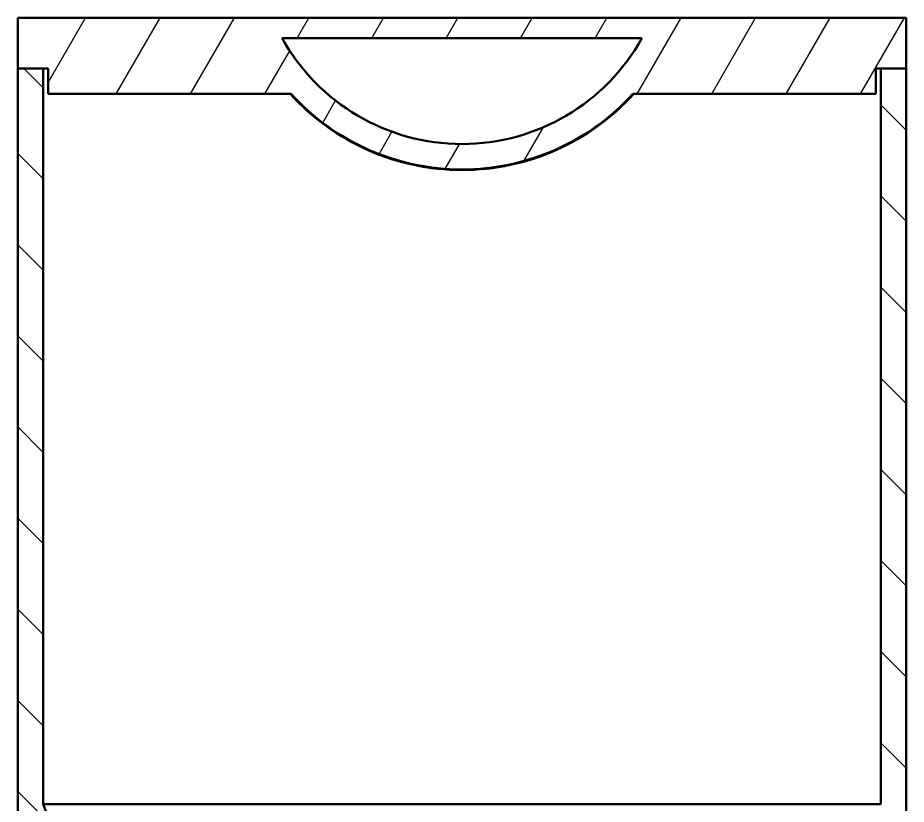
# Model space of a CAD drawing. Header units: inches. Extents: x 0.5 to 16.8, y 0.4 to 9.6.
# Drawn here: x 12.73 to 14.453, y 7.751 to 9.277 of the extents above; entities that cross this region are included whole.
import ezdxf

# ---------------------------------------------------------------- set-up
doc = ezdxf.new("R2010")
doc.units = ezdxf.units.IN
doc.header["$LTSCALE"] = 0.75
doc.header["$MEASUREMENT"] = 0
doc.layers.add('Hatching', color=7, linetype='Continuous', lineweight=25)
doc.layers.add('Visible', color=7, linetype='Continuous', lineweight=50)

msp = doc.modelspace()

# ---------------------------------------------------------------- hatches: boundary and pattern name
at = {"layer": 'Hatching'}
h = msp.add_hatch(dxfattribs=at)
h.set_pattern_fill('ANSI31', color=256, angle=15, style=0)
edge = h.paths.add_edge_path(flags=0)
edge.add_line((14.3935, 9.1785), (14.4034, 9.1785))
edge.add_line((14.4034, 9.1785), (14.4526, 9.1785))
edge.add_line((14.4526, 9.1785), (14.4526, 9.2769))
edge.add_line((14.4526, 9.2769), (12.7302, 9.2769))
edge.add_line((12.7302, 9.2769), (12.7302, 9.1785))
edge.add_line((12.7302, 9.1785), (12.7794, 9.1785))
edge.add_line((12.7794, 9.1785), (12.7892, 9.1785))
edge.add_line((12.7892, 9.1785), (12.7892, 9.1293))
edge.add_line((12.7892, 9.1293), (13.2599, 9.1293))
edge.add_ellipse((13.5914, 9.4307), major_axis=(-0.3315, -0.3014), ratio=1, start_angle=360, end_angle=455.4381)
edge.add_line((13.9229, 9.1293), (14.3935, 9.1293))
edge.add_line((14.3935, 9.1293), (14.3935, 9.1785))
edge = h.paths.add_edge_path(flags=0)
edge.add_line((13.9402, 9.2376), (13.2426, 9.2376))
edge.add_ellipse((13.5914, 9.4307), major_axis=(0.3488, -0.1932), ratio=1, start_angle=-122.0444, end_angle=0, ccw=False)
h = msp.add_hatch(dxfattribs=at)
h.set_pattern_fill('ANSI31', color=256, angle=90, style=0)
edge = h.paths.add_edge_path(flags=0)
edge.add_line((13.4437, 6.8998), (13.4437, 6.9502))
edge.add_spline(control_points=[(13.4437, 6.9502), (13.3506, 6.971), (13.2614, 7.0088), (13.076, 7.1267), (13.0041, 7.2047), (12.9608, 7.2592)], knot_values=[-3.762023, -3.762023, -3.762023, -3.762023, -2.124107, -2.124107, 0, 0, 0, 0], degree=3, periodic=0)
edge.add_spline(control_points=[(12.9608, 7.2592), (12.9311, 7.3392), (12.8988, 7.4268), (12.8402, 7.5859), (12.8087, 7.6716), (12.7794, 7.7514)], knot_values=[-5.113473, -5.113473, -5.113473, -5.113473, -2.591407, -2.591407, 0, 0, 0, 0], degree=3, periodic=0)
edge.add_line((12.7794, 7.7514), (12.7794, 9.1785))
edge.add_line((12.7794, 9.1785), (12.7302, 9.1785))
edge.add_line((12.7302, 9.1785), (12.7302, 7.21))
edge.add_line((12.7302, 7.21), (12.9309, 7.21))
edge.add_line((12.9309, 7.21), (12.9374, 7.21))
edge.add_spline(control_points=[(12.9374, 7.21), (12.9794, 7.1597), (13.0264, 7.1136), (13.1286, 7.0327), (13.183, 6.9983), (13.3053, 6.9383), (13.3736, 6.9145), (13.4437, 6.8998)], knot_values=[-6.169099, -6.169099, -6.169099, -6.169099, -4.187778, -4.187778, -2.226107, -2.226107, -0.040789, -0.040789, -0.040789, -0.040789], degree=3, periodic=0)
edge = h.paths.add_edge_path(flags=0)
edge.add_line((13.739, 6.9502), (13.739, 6.8998))
edge.add_spline(control_points=[(13.739, 6.8998), (13.836, 6.9202), (13.9291, 6.9578), (14.1236, 7.0763), (14.1994, 7.1549), (14.2454, 7.21)], knot_values=[-3.880675, -3.880675, -3.880675, -3.880675, -2.188691, -2.188691, 0, 0, 0, 0], degree=3, periodic=0)
edge.add_line((14.2454, 7.21), (14.2519, 7.21))
edge.add_line((14.2519, 7.21), (14.4526, 7.21))
edge.add_line((14.4526, 7.21), (14.4526, 9.1785))
edge.add_line((14.4526, 9.1785), (14.4034, 9.1785))
edge.add_line((14.4034, 9.1785), (14.4034, 7.7514))
edge.add_spline(control_points=[(14.4034, 7.7514), (14.374, 7.6715), (14.3426, 7.586), (14.2839, 7.4267), (14.2516, 7.3393), (14.222, 7.2592)], knot_values=[-5.272726, -5.272726, -5.272726, -5.272726, -2.601935, -2.601935, 0, 0, 0, 0], degree=3, periodic=0)
edge.add_spline(control_points=[(14.222, 7.2592), (14.1844, 7.212), (14.1422, 7.1683), (14.0507, 7.0909), (14.0018, 7.0575), (13.8834, 6.9935), (13.8124, 6.9666), (13.739, 6.9502)], knot_values=[-5.96699, -5.96699, -5.96699, -5.96699, -4.137497, -4.137497, -2.33227, -2.33227, -0.040583, -0.040583, -0.040583, -0.040583], degree=3, periodic=0)

# ---------------------------------------------------------------- linework, layer by layer
at = {"layer": 'Visible', "extrusion": (0, 1, -1.7792e-16)}
for p, q in [((14.4526, 9.2769, 1.0194), (12.7302, 9.2769, 1.0194)), ((12.7302, 9.2769, 1.0194), (12.7302, 9.1785, 1.0194)), ((14.4526, 9.1785, 1.0194), (14.4526, 9.2769, 1.0194)), ((13.2426, 9.2376, 1.0194), (13.9402, 9.2376, 1.0194)), ((12.7794, 9.1785, 1.0194), (12.7302, 9.1785, 1.0194)), ((12.7302, 9.1785, 1.0194), (12.7302, 7.21, 1.0194)), ((12.7302, 9.1785, 1.0194), (12.7892, 9.1785, 1.0194)), ((12.7794, 7.7514, 1.0194), (12.7794, 9.1785, 1.0194)), ((12.7892, 9.1785, 1.0194), (12.7892, 9.1293, 1.0194)), ((14.3935, 9.1785, 1.0194), (14.4526, 9.1785, 1.0194)), ((14.3935, 9.1293, 1.0194), (14.3935, 9.1785, 1.0194)), ((14.4526, 9.1785, 1.0194), (14.4034, 9.1785, 1.0194)), ((14.4034, 9.1785, 1.0194), (14.4034, 7.7514, 1.0194)), ((14.4526, 7.21, 1.0194), (14.4526, 9.1785, 1.0194)), ((12.7892, 9.1293, 1.0194), (13.2599, 9.1293, 1.0194)), ((13.9229, 9.1293, 1.0194), (14.3935, 9.1293, 1.0194)), ((14.2065, 7.7514, 0.1771), (12.9762, 7.7514, 0.1771))]:
    msp.add_line(p, q, dxfattribs=at)
at = {"layer": 'Visible', "extrusion": (1.29312e-16, 4.47867e-17, -1)}
msp.add_arc((-13.5914, 9.4307, -1.0194), 0.3987, 208.9778, 331.0222, dxfattribs=at)
at = {"layer": 'Visible', "extrusion": (-2.96529e-13, -1.7792e-16, -1)}
msp.add_arc((-13.5914, 9.4307, -0.9891), 0.4491, 222.1623, 317.8377, dxfattribs=at)
at = {"layer": 'Visible'}
msp.add_arc((13.5914, 9.4307, 1.0194), 0.448, 222.281, 317.719, dxfattribs=at)
for points, knots in [([(12.9608, 7.2592, 1.0194), (12.9311, 7.3392, 1.0194), (12.8988, 7.4268, 1.0194), (12.8402, 7.5859, 1.0194), (12.8087, 7.6716, 1.0194), (12.7794, 7.7514, 1.0194)], [-5.113473, -5.113473, -5.113473, -5.113473, -2.591407, -2.591407, 0, 0, 0, 0]), ([(12.7794, 7.7514, 0.374), (12.7794, 7.7514, 0.3723), (12.7794, 7.7514, 0.3669), (12.7817, 7.7514, 0.334), (12.7887, 7.7514, 0.3091), (12.8114, 7.7514, 0.2632), (12.8273, 7.7514, 0.2428), (12.8644, 7.7514, 0.2102), (12.885, 7.7514, 0.198), (12.9289, 7.7514, 0.1814), (12.9525, 7.7514, 0.1771), (12.9762, 7.7514, 0.1771)], [40.142323, 40.142323, 40.142323, 40.142323, 40.317405, 40.317405, 41.004196, 41.004196, 41.727332, 41.727332, 42.433092, 42.433092, 43.157285, 43.157285, 43.157285, 43.157285]), ([(14.2065, 7.7514, 0.1771), (14.2088, 7.7514, 0.1771), (14.2138, 7.7514, 0.1772), (14.2461, 7.7514, 0.1794), (14.2711, 7.7514, 0.1863), (14.317, 7.7514, 0.209), (14.3375, 7.7514, 0.2248), (14.3702, 7.7514, 0.2619), (14.3824, 7.7514, 0.2825), (14.3991, 7.7514, 0.3266), (14.4034, 7.7514, 0.3502), (14.4034, 7.7514, 0.374)], [27.305616, 27.305616, 27.305616, 27.305616, 27.482146, 27.482146, 28.205322, 28.205322, 28.951206, 28.951206, 29.664684, 29.664684, 30.389277, 30.389277, 30.389277, 30.389277])]:
    msp.add_open_spline(points, degree=3, knots=knots, dxfattribs=at)

doc.saveas('drawing.dxf')
